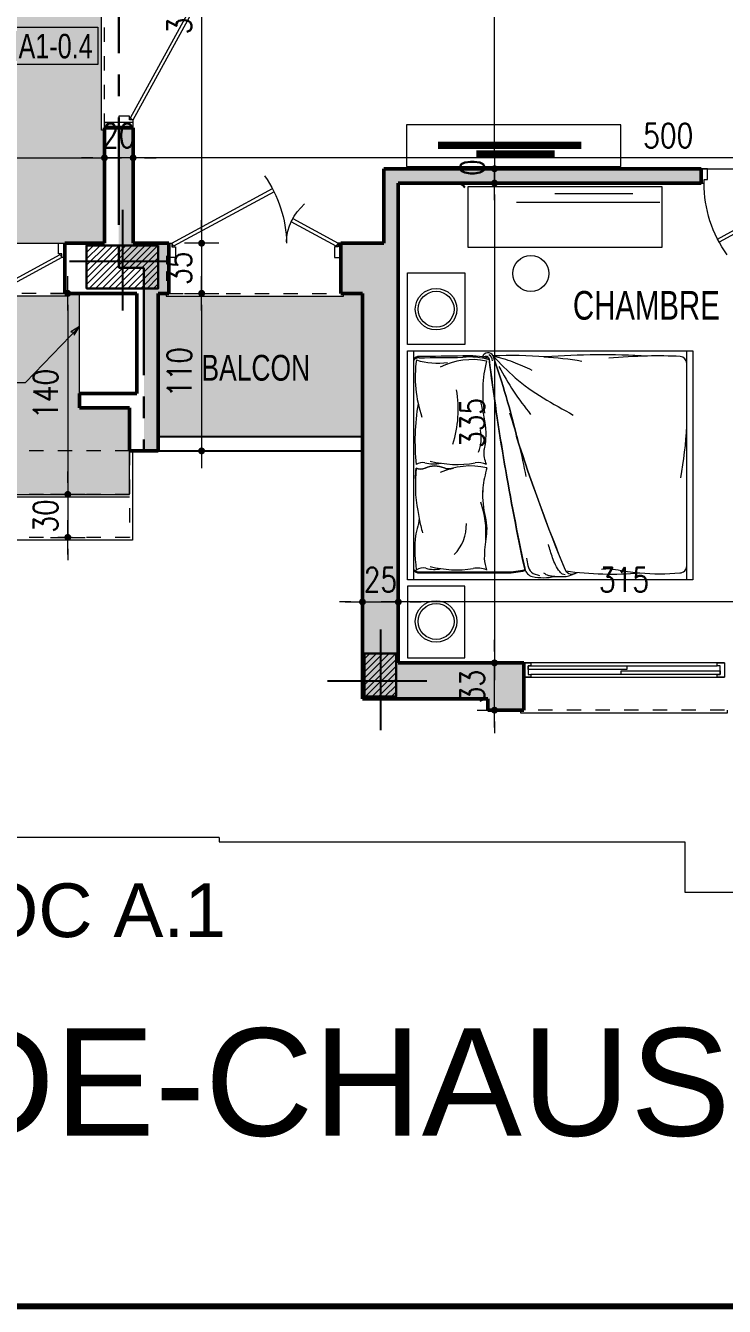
# Model space of a CAD drawing. Header units: millimetres. Extents: x 906 to 2589, y -1235 to -637.
# Drawn here: x 2463.8 to 2468.68, y -1234.31 to -1225.36 of the extents above; entities that cross this region are included whole.
import ezdxf
from ezdxf.enums import TextEntityAlignment as Align

# ---------------------------------------------------------------- set-up
doc = ezdxf.new("R2010")
doc.units = ezdxf.units.MM
for name, pattern in [('AXES', [2, 1.25, -0.25, 0.25, -0.25]), ('CONTINOUS', [0]), ('HIDDEN', [0.375, 0.25, -0.125])]:
    doc.linetypes.add(name, pattern=pattern)
doc.layers.get('DEFPOINTS').update_dxf_attribs({"color": 255, "lineweight": 13})
for name, color, linetype, lineweight in [('A-signe', 7, 'Continuous', 9), ('APPUITS', 7, 'Continuous', 18), ('AXE LIMITE', 1, 'AXES', 30), ('DIM.', 4, 'Continuous', 25), ('ESCALIER', 7, 'Continuous', 20), ('GARD- CORP', 7, 'Continuous', 25), ('HALL + COULOIR -HATCH', 71, 'Continuous', 15), ('interrompu', 7, 'HIDDEN', 15), ('MENUISERIE', 7, 'Continuous', 13), ('MEUBLE', 35, 'Continuous', 15), ('MUR 0.5', 7, 'Continuous', 50), ('mur 0.8', 7, 'Continuous', 80), ('POTEAUX ARCH', 7, 'Continuous', 30), ('POTEAUX HACHURE', 7, 'Continuous', 15), ('REVERS D EAU', 7, 'Continuous', 13), ('TEXTE', 7, 'Continuous', 20)]:
    doc.layers.add(name, color=color, linetype=linetype, lineweight=lineweight)
for name, color, linetype in [('AXE', 7, 'AXES'), ('TEINTE 1', 30, 'Continuous'), ('TEINTE SC', 254, 'Continuous')]:
    doc.layers.add(name, color=color, linetype=linetype)
doc.styles.add('ARIAL', font='arial.ttf')
doc.styles.add('atef', font='romans.shx', dxfattribs={"width": 0.8})
doc.styles.add('STYLE4', font='swisscl.ttf')
doc.dimstyles.new('COTEXT', dxfattribs={"dimscale": 0, "dimtxt": 0.17, "dimasz": 0.08, "dimexe": 0.015, "dimexo": 0.015, "dimgap": 0.07, "dimtad": 1, "dimdec": 0, "dimlfac": 100, "dimzin": 0, "dimdsep": 46, "dimtxsty": 'atef', "dimblk": 'SIG2', "dimcen": 0.15, "dimse1": 1, "dimse2": 1, "dimclrd": 256, "dimclre": 6, "dimclrt": 2, "dimadec": 0, "dimazin": 0, "dimtfac": 0.5, "dimtdec": 0, "dimtix": 1, "dimtmove": 2, "dimatfit": 1, "dimldrblk": 'SIG2', "dimfxl": 0.18, "dimtolj": 1, "dimtzin": 0, "dimlwd": 18, "dimarcsym": 0})

# ---------------------------------------------------------------- blocks, each defined once
blk = doc.blocks.new('PORTE 0.90')
at = {"layer": 'MENUISERIE'}
for points in [[(-0.7859, 0.3911), (-0.0325, -0.0217), (-0.02, 0), (-0.7742, 0.4132)], [(-0.9, 0), (-0.88, 0), (-0.88, -0.025), (-0.855, -0.025), (-0.855, -0.1), (-0.9, -0.1)], [(0, 0), (-0.02, 0), (-0.02, -0.025), (-0.045, -0.025), (-0.045, -0.1), (0, -0.1)]]:
    blk.add_lwpolyline(points, dxfattribs=at)
blk.add_arc((-0.02, 0), 0.86, 144.36454, 180, dxfattribs=at)
blk = doc.blocks.new('SIG2')
at = {"layer": 'A-signe'}
for p, q in [((0, 1.5), (0, 0.5)), ((-1.5, 0), (-0.5, 0)), ((-0.5, 0), (0.5, 0)), ((0, 0.5), (0, -0.5)), ((0.5, 0), (1.5, 0)), ((0, -0.5), (0, -1.5))]:
    blk.add_line(p, q, dxfattribs=at)
at = {"layer": 'A-signe', "const_width": 0.3}
blk.add_lwpolyline([(-0.15, 0, 1), (0.15, 0, 1)], format="xyb", close=True, dxfattribs=at)
blk = doc.blocks.new('*D110')
at = {"layer": 'DEFPOINTS', "color": 0, "transparency": 16777216}
for p in [(2467.0717, -1222.864), (2467.1054, -1222.864), (2467.0717, -1226.364)]:
    blk.add_point(p, dxfattribs=at)
at = {"layer": 'DIM.', "lineweight": 18, "transparency": 16777216}
blk.add_line((2467.0717, -1226.284), (2467.0717, -1222.944), dxfattribs=at)
at = {"layer": 'DIM.', "lineweight": 18, "transparency": 16777216, "xscale": 0.08, "yscale": 0.08, "zscale": 0.08}
for p, rotation in [((2467.0717, -1222.864), 90), ((2467.0717, -1226.364), 270)]:
    blk.add_blockref('SIG2', p, dxfattribs=dict(at, rotation=rotation))
at = {"layer": 'DIM.', "color": 2, "transparency": 16777216, "insert": (2466.9167, -1224.614), "char_height": 0.17, "attachment_point": 5, "rotation": 90, "style": 'atef'}
blk.add_mtext('\\A1;350', dxfattribs=at)
blk = doc.blocks.new('*D111')
at = {"layer": 'DEFPOINTS', "color": 0, "transparency": 16777216}
for p in [(2466.2178, -1226.464), (2466.6522, -1229.814), (2467.0717, -1229.814)]:
    blk.add_point(p, dxfattribs=at)
at = {"layer": 'DIM.', "lineweight": 18, "transparency": 16777216}
blk.add_line((2467.0717, -1226.544), (2467.0717, -1229.734), dxfattribs=at)
at = {"layer": 'DIM.', "lineweight": 18, "transparency": 16777216, "xscale": 0.08, "yscale": 0.08, "zscale": 0.08}
for p, rotation in [((2467.0717, -1226.464), 90), ((2467.0717, -1229.814), 270)]:
    blk.add_blockref('SIG2', p, dxfattribs=dict(at, rotation=rotation))
at = {"layer": 'DIM.', "color": 2, "transparency": 16777216, "insert": (2466.9167, -1228.139), "char_height": 0.17, "attachment_point": 5, "rotation": 90, "style": 'atef'}
blk.add_mtext('\\A1;335', dxfattribs=at)
blk = doc.blocks.new('*D112')
at = {"layer": 'DEFPOINTS', "color": 0, "transparency": 16777216}
for p in [(2466.2926, -1226.364), (2466.2926, -1226.464), (2467.0717, -1226.464)]:
    blk.add_point(p, dxfattribs=at)
at = {"layer": 'DIM.', "lineweight": 18, "transparency": 16777216}
for p, q in [((2467.0717, -1226.284), (2467.0717, -1226.204)), ((2467.0717, -1226.364), (2467.0717, -1226.464)), ((2467.0717, -1226.544), (2467.0717, -1226.624))]:
    blk.add_line(p, q, dxfattribs=at)
at = {"layer": 'DIM.', "lineweight": 18, "transparency": 16777216, "xscale": 0.08, "yscale": 0.08, "zscale": 0.08}
for p, rotation in [((2467.0717, -1226.364), 270), ((2467.0717, -1226.464), 90)]:
    blk.add_blockref('SIG2', p, dxfattribs=dict(at, rotation=rotation))
at = {"layer": 'DIM.', "color": 2, "transparency": 16777216, "insert": (2466.9167, -1226.414), "char_height": 0.17, "attachment_point": 5, "rotation": 90, "style": 'atef'}
blk.add_mtext('\\A1;10', dxfattribs=at)
blk = doc.blocks.new('*D113')
at = {"layer": 'DEFPOINTS', "color": 0, "transparency": 16777216}
for p in [(2466.1504, -1229.1558), (2466.4004, -1229.1558), (2466.4004, -1229.3885)]:
    blk.add_point(p, dxfattribs=at)
at = {"layer": 'DIM.', "lineweight": 18, "transparency": 16777216}
for p, q in [((2466.0704, -1229.3885), (2465.9904, -1229.3885)), ((2466.1504, -1229.3885), (2466.4004, -1229.3885)), ((2466.4804, -1229.3885), (2466.5604, -1229.3885))]:
    blk.add_line(p, q, dxfattribs=at)
at = {"layer": 'DIM.', "lineweight": 18, "transparency": 16777216, "xscale": 0.08, "yscale": 0.08, "zscale": 0.08}
blk.add_blockref('SIG2', (2466.1504, -1229.3885), dxfattribs=at)
at = {"layer": 'DIM.', "lineweight": 18, "transparency": 16777216, "xscale": 0.08, "yscale": 0.08, "zscale": 0.08, "rotation": 180}
blk.add_blockref('SIG2', (2466.4004, -1229.3885), dxfattribs=at)
at = {"layer": 'DIM.', "color": 2, "transparency": 16777216, "insert": (2466.2754, -1229.2335), "char_height": 0.17, "attachment_point": 5, "style": 'atef'}
blk.add_mtext('\\A1;25', dxfattribs=at)
blk = doc.blocks.new('PORTE')
at = {"layer": 'MENUISERIE'}
for p, q in [((0.02, 0), (0.8619, 0.4613)), ((0.8736, 0.4392), (0.0325, -0.0217)), ((0.0325, -0.0217), (0.02, 0))]:
    blk.add_line(p, q, dxfattribs=at)
for points in [[(0, 0), (0.02, 0), (0.02, -0.025), (0.045, -0.025), (0.045, -0.1), (0, -0.1)], [(1, 0), (0.98, 0), (0.98, -0.025), (0.955, -0.025), (0.955, -0.1), (1, -0.1)]]:
    blk.add_lwpolyline(points, dxfattribs=at)
blk.add_arc((0.02, 0), 0.96, 360, 32.95665, dxfattribs=at)
blk = doc.blocks.new('PORTE 1.00')
at = {"layer": 'MENUISERIE'}
blk.add_blockref('PORTE', (0, 0), dxfattribs=at)
blk = doc.blocks.new('*D123')
at = {"layer": 'DEFPOINTS', "color": 0, "transparency": 16777216}
for p in [(2464.3504, -1226.2879), (2464.3504, -1226.8352), (2464.5504, -1226.8352)]:
    blk.add_point(p, dxfattribs=at)
at = {"layer": 'DIM.', "lineweight": 18, "transparency": 16777216}
for p, q in [((2464.2704, -1226.2879), (2464.1904, -1226.2879)), ((2464.5504, -1226.2879), (2464.3504, -1226.2879)), ((2464.6304, -1226.2879), (2464.7104, -1226.2879))]:
    blk.add_line(p, q, dxfattribs=at)
at = {"layer": 'DIM.', "lineweight": 18, "transparency": 16777216, "xscale": 0.08, "yscale": 0.08, "zscale": 0.08}
blk.add_blockref('SIG2', (2464.3504, -1226.2879), dxfattribs=at)
at = {"layer": 'DIM.', "lineweight": 18, "transparency": 16777216, "xscale": 0.08, "yscale": 0.08, "zscale": 0.08, "rotation": 180}
blk.add_blockref('SIG2', (2464.5504, -1226.2879), dxfattribs=at)
at = {"layer": 'DIM.', "color": 2, "transparency": 16777216, "insert": (2464.4504, -1226.1329), "char_height": 0.17, "attachment_point": 5, "style": 'atef'}
blk.add_mtext('\\A1;20', dxfattribs=at)
blk = doc.blocks.new('*D124')
at = {"layer": 'DEFPOINTS', "color": 0, "transparency": 16777216}
for p in [(2466.4004, -1228.6816), (2469.5504, -1228.6816), (2466.4004, -1229.3885)]:
    blk.add_point(p, dxfattribs=at)
at = {"layer": 'DIM.', "lineweight": 18, "transparency": 16777216}
blk.add_line((2469.4704, -1229.3885), (2466.4804, -1229.3885), dxfattribs=at)
at = {"layer": 'DIM.', "lineweight": 18, "transparency": 16777216, "xscale": 0.08, "yscale": 0.08, "zscale": 0.08, "rotation": 180}
blk.add_blockref('SIG2', (2466.4004, -1229.3885), dxfattribs=at)
at = {"layer": 'DIM.', "lineweight": 18, "transparency": 16777216, "xscale": 0.08, "yscale": 0.08, "zscale": 0.08}
blk.add_blockref('SIG2', (2469.5504, -1229.3885), dxfattribs=at)
at = {"layer": 'DIM.', "color": 2, "transparency": 16777216, "insert": (2467.9754, -1229.2335), "char_height": 0.17, "attachment_point": 5, "style": 'atef'}
blk.add_mtext('\\A1;315', dxfattribs=at)
blk = doc.blocks.new('PORTE - 1.20')
at = {"layer": 'MENUISERIE'}
for points in [[(0, 0), (0.02, 0), (0.02, 0.025), (0.045, 0.025), (0.045, 0.1), (0, 0.1)], [(1.2, 0), (1.18, 0), (1.18, 0.025), (1.155, 0.025), (1.155, 0.1), (1.2, 0.1)], [(0.7329, -0.3596), (0.0325, 0.0217), (0.02, 0), (0.7215, -0.3818)]]:
    blk.add_lwpolyline(points, dxfattribs=at)
blk.add_lwpolyline([(1.1675, 0.0217), (0.8526, -0.1497, 0.017374), (0.8638, -0.1721), (1.18, 0)], format="xyb", close=True, dxfattribs=at)
for centre, radius, start, end in [((-0.0213, 0.0134), 0.8414, 324.93084, 359.08816), ((1.18, 0), 0.36, 181.4627, 229.57879)]:
    blk.add_arc(centre, radius, start, end, dxfattribs=at)
blk = doc.blocks.new('*D154')
at = {"layer": 'DEFPOINTS', "color": 0, "transparency": 16777216}
for p in [(2469.5504, -1224.571), (2464.5504, -1226.1422), (2464.5504, -1226.2879)]:
    blk.add_point(p, dxfattribs=at)
at = {"layer": 'DIM.', "lineweight": 18, "transparency": 16777216}
blk.add_line((2469.4704, -1226.2879), (2464.6304, -1226.2879), dxfattribs=at)
at = {"layer": 'DIM.', "lineweight": 18, "transparency": 16777216, "xscale": 0.08, "yscale": 0.08, "zscale": 0.08, "rotation": 180}
blk.add_blockref('SIG2', (2464.5504, -1226.2879), dxfattribs=at)
at = {"layer": 'DIM.', "lineweight": 18, "transparency": 16777216, "xscale": 0.08, "yscale": 0.08, "zscale": 0.08}
blk.add_blockref('SIG2', (2469.5504, -1226.2879), dxfattribs=at)
at = {"layer": 'DIM.', "color": 2, "transparency": 16777216, "insert": (2468.2836, -1226.1329), "char_height": 0.17, "attachment_point": 5, "style": 'atef'}
blk.add_mtext('\\A1;500', dxfattribs=at)
blk = doc.blocks.new('PORTE 1.40')
at = {"layer": 'MENUISERIE'}
for p, q in [((-1.4, 0), (-1.38, 0)), ((-1.38, 0), (-1.38, -0.025)), ((-1.38, -0.025), (-1.355, -0.025)), ((-1.355, -0.025), (-1.355, -0.1)), ((-1.355, -0.1), (-1.4, -0.1))]:
    blk.add_line(p, q, dxfattribs=at)
blk.add_lwpolyline([(-0.02, 0), (-0.7182, 0.38), (-0.7304, 0.3582), (-0.0325, -0.0217)], close=True, dxfattribs=at)
for points in [[(-0.8769, 0.2454), (-1.3675, -0.0217), (-1.38, 0), (-0.8883, 0.2676)], [(0, 0), (-0.02, 0), (-0.02, -0.025), (-0.045, -0.025), (-0.045, -0.1), (0, -0.1)]]:
    blk.add_lwpolyline(points, dxfattribs=at)
for centre, radius, start, end in [((-0.06, 0), 0.76, 142.54543, 180), ((-1.4024, -0.011), 0.5847, 4.24701, 34.05947)]:
    blk.add_arc(centre, radius, start, end, dxfattribs=at)
blk = doc.blocks.new('*D163')
at = {"layer": 'DEFPOINTS', "color": 0, "linetype": 'Continuous', "transparency": 16777216}
for p in [(2464.3504, -1226.2879), (2464.3504, -1226.3823), (2462.3504, -1226.6288)]:
    blk.add_point(p, dxfattribs=at)
at = {"layer": 'DIM.', "linetype": 'Continuous', "lineweight": 18, "transparency": 16777216}
blk.add_line((2462.4304, -1226.2879), (2464.2704, -1226.2879), dxfattribs=at)
at = {"layer": 'DIM.', "linetype": 'Continuous', "lineweight": 18, "transparency": 16777216, "xscale": 0.08, "yscale": 0.08, "zscale": 0.08, "rotation": 180}
blk.add_blockref('SIG2', (2462.3504, -1226.2879), dxfattribs=at)
at = {"layer": 'DIM.', "linetype": 'Continuous', "lineweight": 18, "transparency": 16777216, "xscale": 0.08, "yscale": 0.08, "zscale": 0.08}
blk.add_blockref('SIG2', (2464.3504, -1226.2879), dxfattribs=at)
at = {"layer": 'DIM.', "color": 2, "linetype": 'Continuous', "transparency": 16777216, "insert": (2463.3504, -1226.1329), "char_height": 0.17, "attachment_point": 5, "style": 'atef'}
blk.add_mtext('\\A1;200', dxfattribs=at)
blk = doc.blocks.new('*D357')
at = {"layer": 'DEFPOINTS', "color": 0, "transparency": 16777216}
for p in [(2464.6004, -1223.6169), (2464.5504, -1226.884), (2465.0282, -1226.884)]:
    blk.add_point(p, dxfattribs=at)
at = {"layer": 'DIM.', "lineweight": 18, "transparency": 16777216}
blk.add_line((2465.0282, -1223.6969), (2465.0282, -1226.804), dxfattribs=at)
at = {"layer": 'DIM.', "lineweight": 18, "transparency": 16777216, "xscale": 0.08, "yscale": 0.08, "zscale": 0.08}
for p, rotation in [((2465.0282, -1223.6169), 90), ((2465.0282, -1226.884), 270)]:
    blk.add_blockref('SIG2', p, dxfattribs=dict(at, rotation=rotation))
at = {"layer": 'DIM.', "color": 2, "transparency": 16777216, "insert": (2464.8732, -1225.2504), "char_height": 0.17, "attachment_point": 5, "rotation": 90, "style": 'atef'}
blk.add_mtext('\\A1;327', dxfattribs=at)
blk = doc.blocks.new('*D358')
at = {"layer": 'DEFPOINTS', "color": 0, "transparency": 16777216}
for p in [(2464.5504, -1226.884), (2464.8004, -1227.234), (2465.0282, -1227.234)]:
    blk.add_point(p, dxfattribs=at)
at = {"layer": 'DIM.', "lineweight": 18, "transparency": 16777216}
for p, q in [((2465.0282, -1226.804), (2465.0282, -1226.724)), ((2465.0282, -1226.884), (2465.0282, -1227.234)), ((2465.0282, -1227.314), (2465.0282, -1227.394))]:
    blk.add_line(p, q, dxfattribs=at)
at = {"layer": 'DIM.', "lineweight": 18, "transparency": 16777216, "xscale": 0.08, "yscale": 0.08, "zscale": 0.08}
for p, rotation in [((2465.0282, -1226.884), 270), ((2465.0282, -1227.234), 90)]:
    blk.add_blockref('SIG2', p, dxfattribs=dict(at, rotation=rotation))
at = {"layer": 'DIM.', "color": 2, "transparency": 16777216, "insert": (2464.8732, -1227.059), "char_height": 0.17, "attachment_point": 5, "rotation": 90, "style": 'atef'}
blk.add_mtext('\\A1;35', dxfattribs=at)
blk = doc.blocks.new('*D359')
at = {"layer": 'DEFPOINTS', "color": 0, "transparency": 16777216}
for p in [(2464.8004, -1227.234), (2464.7254, -1228.334), (2465.0282, -1228.334)]:
    blk.add_point(p, dxfattribs=at)
at = {"layer": 'DIM.', "lineweight": 18, "transparency": 16777216}
blk.add_line((2465.0282, -1227.314), (2465.0282, -1228.254), dxfattribs=at)
at = {"layer": 'DIM.', "lineweight": 18, "transparency": 16777216, "xscale": 0.08, "yscale": 0.08, "zscale": 0.08}
for p, rotation in [((2465.0282, -1227.234), 90), ((2465.0282, -1228.334), 270)]:
    blk.add_blockref('SIG2', p, dxfattribs=dict(at, rotation=rotation))
at = {"layer": 'DIM.', "color": 2, "transparency": 16777216, "insert": (2464.8732, -1227.784), "char_height": 0.17, "attachment_point": 5, "rotation": 90, "style": 'atef'}
blk.add_mtext('\\A1;110', dxfattribs=at)
blk = doc.blocks.new('*D387')
at = {"layer": 'DEFPOINTS', "color": 0, "transparency": 16777216}
for p in [(2467.0717, -1229.814), (2467.5893, -1229.814), (2467.5893, -1230.144)]:
    blk.add_point(p, dxfattribs=at)
at = {"layer": 'DIM.', "lineweight": 18, "transparency": 16777216}
for p, q in [((2467.0717, -1229.734), (2467.0717, -1229.654)), ((2467.0717, -1230.144), (2467.0717, -1229.814)), ((2467.0717, -1230.224), (2467.0717, -1230.304))]:
    blk.add_line(p, q, dxfattribs=at)
at = {"layer": 'DIM.', "lineweight": 18, "transparency": 16777216, "xscale": 0.08, "yscale": 0.08, "zscale": 0.08}
for p, rotation in [((2467.0717, -1229.814), 270), ((2467.0717, -1230.144), 90)]:
    blk.add_blockref('SIG2', p, dxfattribs=dict(at, rotation=rotation))
at = {"layer": 'DIM.', "color": 2, "transparency": 16777216, "insert": (2466.9167, -1229.979), "char_height": 0.17, "attachment_point": 5, "rotation": 90, "style": 'atef'}
blk.add_mtext('\\A1;33', dxfattribs=at)
blk = doc.blocks.new('*D171')
at = {"layer": 'DEFPOINTS', "color": 0, "transparency": 16777216}
for p in [(2464.1444, -1227.234), (2464.0947, -1228.6376), (2464.1444, -1228.6376)]:
    blk.add_point(p, dxfattribs=at)
at = {"layer": 'DIM.', "lineweight": 18, "transparency": 16777216}
blk.add_line((2464.0947, -1227.314), (2464.0947, -1228.5576), dxfattribs=at)
at = {"layer": 'DIM.', "lineweight": 18, "transparency": 16777216, "xscale": 0.08, "yscale": 0.08, "zscale": 0.08}
for p, rotation in [((2464.0947, -1227.234), 90), ((2464.0947, -1228.6376), 270)]:
    blk.add_blockref('SIG2', p, dxfattribs=dict(at, rotation=rotation))
at = {"layer": 'DIM.', "color": 2, "transparency": 16777216, "insert": (2463.9397, -1227.9358), "char_height": 0.17, "attachment_point": 5, "rotation": 90, "style": 'atef'}
blk.add_mtext('\\A1;140', dxfattribs=at)
blk = doc.blocks.new('*D172')
at = {"layer": 'DEFPOINTS', "color": 0, "transparency": 16777216}
for p in [(2464.1444, -1228.6376), (2464.0947, -1228.9376), (2464.3578, -1228.9376)]:
    blk.add_point(p, dxfattribs=at)
at = {"layer": 'DIM.', "lineweight": 18, "transparency": 16777216}
for p, q in [((2464.0947, -1228.5576), (2464.0947, -1228.4776)), ((2464.0947, -1228.6376), (2464.0947, -1228.9376)), ((2464.0947, -1229.0176), (2464.0947, -1229.0976))]:
    blk.add_line(p, q, dxfattribs=at)
at = {"layer": 'DIM.', "lineweight": 18, "transparency": 16777216, "xscale": 0.08, "yscale": 0.08, "zscale": 0.08}
for p, rotation in [((2464.0947, -1228.6376), 270), ((2464.0947, -1228.9376), 90)]:
    blk.add_blockref('SIG2', p, dxfattribs=dict(at, rotation=rotation))
at = {"layer": 'DIM.', "color": 2, "transparency": 16777216, "insert": (2463.9397, -1228.7876), "char_height": 0.17, "attachment_point": 5, "rotation": 90, "style": 'atef'}
blk.add_mtext('\\A1;30', dxfattribs=at)

msp = doc.modelspace()

# ---------------------------------------------------------------- hatches: boundary and pattern name
at = {"layer": 'POTEAUX HACHURE'}
h = msp.add_hatch(dxfattribs=at)
h.set_pattern_fill('ANSI31', color=256, scale=0.01)
h.set_pattern_definition([(45, (1338.59259, -289.23229), (-0.0224506403, 0.0224506403), [])])
h.paths.add_polyline_path([(2464.7254, -1226.899), (2464.2254, -1226.899), (2464.2254, -1227.199), (2464.7254, -1227.199)])
h = msp.add_hatch(dxfattribs=at)
h.set_pattern_fill('ANSI31', color=256, scale=0.01)
h.set_pattern_definition([(45, (1349.94259, -324.59866), (-0.0224506403, 0.0224506403), [])])
h.paths.add_polyline_path([(2466.3854, -1229.749), (2466.1654, -1229.749), (2466.1654, -1230.049), (2466.3854, -1230.049)])
at = {"layer": 'TEINTE 1', "linetype": 'CONTINOUS'}
h = msp.add_hatch(color=256, dxfattribs=at)
h.dxf.hatch_style = 1
h.paths.add_polyline_path([(2464.8004, -1226.884), (2464.5504, -1226.884), (2464.5504, -1226.0773), (2464.4504, -1226.0773), (2464.4504, -1227.0547), (2464.6254, -1227.0547), (2464.6254, -1228.334), (2464.7254, -1228.334), (2464.7254, -1227.234), (2464.8004, -1227.234)])
h = msp.add_hatch(color=256, dxfattribs=at)
h.dxf.hatch_style = 1
h.paths.add_polyline_path([(2466.4004, -1226.464), (2468.5138, -1226.464), (2468.5138, -1226.364), (2466.3004, -1226.364), (2466.3004, -1226.884), (2465.999, -1226.884), (2465.999, -1227.234), (2466.1504, -1227.234), (2466.1504, -1230.064), (2467.0254, -1230.064), (2467.0254, -1230.144), (2467.2754, -1230.144), (2467.2754, -1229.814), (2466.4004, -1229.814)])
at = {"layer": 'TEINTE SC'}
h = msp.add_hatch(color=256, dxfattribs=at)
h.dxf.hatch_style = 1
h.paths.add_polyline_path([(2462.3504, -1226.684), (2462.5304, -1226.684), (2462.5304, -1226.884), (2464.3504, -1226.884), (2464.3504, -1226.0936), (2464.3304, -1226.0936), (2464.3304, -1224.986), (2464.3504, -1224.986), (2464.3504, -1223.384), (2464.5743, -1223.384), (2465.5374, -1222.6379), (2464.9127, -1221.8316), (2464.9285, -1221.8193), (2464.7004, -1221.5249), (2464.7004, -1218.514), (2464.7004, -1218.4472), (2464.6636, -1218.4104), (2464.6494, -1218.4246), (2463.8662, -1217.6414), (2463.8804, -1217.6272), (2463.8005, -1217.5474), (2463.7206, -1217.6272), (2463.7348, -1217.6414), (2462.9516, -1218.4246), (2462.9374, -1218.4104), (2462.8838, -1218.4641), (2462.8838, -1218.4927), (2462.9038, -1218.4927), (2462.9038, -1219.3303), (2462.8838, -1219.3303), (2462.8838, -1219.414), (2463.071, -1219.414), (2463.2504, -1219.414), (2463.2504, -1219.664), (2463.2004, -1219.664), (2463.2004, -1221.4641), (2463.2504, -1221.464), (2463.2504, -1221.714), (2462.9202, -1221.7141), (2462.9202, -1221.6641), (2462.3504, -1221.6641), (2462.3504, -1221.747), (2462.3704, -1221.747), (2462.3704, -1222.8546), (2462.3504, -1222.8546), (2462.3504, -1224.1678), (2462.3704, -1224.1678), (2462.3704, -1225.1054), (2462.3504, -1225.1054), (2462.3504, -1225.4119), (2462.3704, -1225.4119), (2462.3704, -1226.4473), (2462.3504, -1226.4473)])
h = msp.add_hatch(color=256, dxfattribs=at)
h.dxf.hatch_style = 1
h.paths.add_polyline_path([(2464.1754, -1227.234), (2464.0937, -1227.234), (2464.0937, -1227.254), (2462.6537, -1227.254), (2462.6537, -1227.234), (2462.4004, -1227.234), (2462.4004, -1228.6376), (2464.5254, -1228.6376), (2464.5254, -1228.034), (2464.1754, -1228.034)])
h = msp.add_hatch(color=256, dxfattribs=at)
h.dxf.hatch_style = 1
h.paths.add_polyline_path([(2466.1504, -1227.234), (2466.019, -1227.234), (2466.019, -1227.254), (2464.7804, -1227.254), (2464.7804, -1227.234), (2464.7254, -1227.234), (2464.7254, -1228.234), (2466.1504, -1228.234)])

# ---------------------------------------------------------------- linework, layer by layer
at = {"layer": 'APPUITS'}
for points in [[(2464.3504, -1226.0936), (2464.3304, -1226.0936), (2464.3304, -1224.986), (2464.3504, -1224.986)], [(2464.7804, -1227.234), (2464.7804, -1227.254), (2466.019, -1227.254), (2466.019, -1227.234)], [(2468.6954, -1230.144), (2468.6954, -1230.164), (2467.2554, -1230.164), (2467.2554, -1230.144)]]:
    msp.add_lwpolyline(points, dxfattribs=at)
at = {"layer": 'APPUITS', "elevation": 0.26}
msp.add_lwpolyline([(2464.0937, -1227.234), (2464.0937, -1227.254), (2462.6537, -1227.254), (2462.6537, -1227.234)], dxfattribs=at)
at = {"layer": 'AXE'}
for p, q in [((2464.4754, -1226.6509), (2464.4754, -1227.3539)), ((2464.107, -1227.009), (2464.8002, -1227.009)), ((2466.2754, -1229.5809), (2466.2754, -1230.2839)), ((2465.907, -1229.939), (2466.6002, -1229.939))]:
    msp.add_line(p, q, dxfattribs=at)
at = {"layer": 'AXE LIMITE', "ltscale": 0.6}
msp.add_lwpolyline([(2471.8504, -1220.614), (2469.0004, -1220.614), (2469.0004, -1222.764), (2465.5378, -1222.764), (2464.4504, -1223.6066), (2464.4504, -1227.0547), (2464.6254, -1227.0547), (2464.6254, -1228.334)], dxfattribs=at)
at = {"layer": 'ESCALIER'}
msp.add_line((2464.5254, -1228.6576), (2463.3004, -1228.6576), dxfattribs=at)
msp.add_lwpolyline([(2464.5454, -1228.334), (2464.5454, -1228.9576), (2463.3004, -1228.9576)], dxfattribs=at)
at = {"layer": 'GARD- CORP'}
for p, q in [((2464.7254, -1228.234), (2466.1505, -1228.234)), ((2464.7254, -1228.334), (2466.1505, -1228.334))]:
    msp.add_line(p, q, dxfattribs=at)
at = {"layer": 'HALL + COULOIR -HATCH', "linetype": 'Continuous'}
msp.add_lwpolyline([(2462.5304, -1226.884), (2464.3504, -1226.884), (2464.3504, -1226.0936), (2464.3304, -1226.0936), (2464.3304, -1224.986), (2464.3504, -1224.986), (2464.3504, -1223.384), (2464.5743, -1223.384), (2465.5374, -1222.6379), (2464.9127, -1221.8316), (2464.9285, -1221.8193), (2464.7004, -1221.5249), (2464.7004, -1218.514), (2464.7004, -1218.4472), (2464.6636, -1218.4104), (2464.6494, -1218.4246), (2463.8662, -1217.6414), (2463.8804, -1217.6272), (2463.8005, -1217.5474), (2463.7206, -1217.6272)], dxfattribs=at)
at = {"layer": 'HALL + COULOIR -HATCH'}
msp.add_lwpolyline([(2464.1754, -1227.234), (2464.0937, -1227.234), (2464.0937, -1227.254), (2462.6537, -1227.254), (2462.6537, -1227.234), (2462.4004, -1227.234), (2462.4004, -1228.6376), (2464.5254, -1228.6376), (2464.5254, -1228.034), (2464.1754, -1228.034)], close=True, dxfattribs=at)
at = {"layer": 'interrompu', "ltscale": 0.2}
for p, q in [((2464.3504, -1226.0773), (2464.3504, -1225.0073)), ((2464.0737, -1227.234, 0.26), (2462.6737, -1227.234, 0.26)), ((2464.8004, -1227.234), (2465.999, -1227.234)), ((2464.5254, -1228.6376), (2463.3004, -1228.6376)), ((2468.6754, -1230.144), (2467.2754, -1230.144))]:
    msp.add_line(p, q, dxfattribs=at)
for points in [[(2464.5254, -1228.334), (2463.1004, -1228.334), (2463.1004, -1230.834), (2462.3004, -1230.8335), (2462.3004, -1230.934), (2460.4004, -1230.934), (2460.4004, -1230.834), (2460.0004, -1230.834), (2460.0004, -1231.334), (2459.2004, -1231.334), (2459.2004, -1231.434), (2457.3004, -1231.434), (2457.3004, -1231.334), (2456.5004, -1231.334), (2456.5006, -1231.234), (2455.8502, -1231.234), (2452.9561, -1228.3399), (2453.8124, -1227.4836), (2452.6103, -1226.2815), (2453.4078, -1225.484), (2453.6002, -1225.484)], [(2464.5254, -1228.334), (2464.5254, -1228.9376), (2463.3004, -1228.9376)]]:
    msp.add_lwpolyline(points, dxfattribs=at)
at = {"layer": 'MENUISERIE'}
for p, q in [((2468.5138, -1226.364), (2469.4138, -1226.364)), ((2464.1754, -1227.934), (2464.1754, -1227.234))]:
    msp.add_line(p, q, dxfattribs=at)
at = {"layer": 'MENUISERIE', "color": 2, "linetype": 'Continuous'}
for p, q in [((2468.6754, -1229.814), (2467.2754, -1229.814)), ((2467.3254, -1229.834), (2468.6254, -1229.834)), ((2467.2754, -1229.914), (2468.6754, -1229.914)), ((2468.6254, -1229.894), (2467.3254, -1229.894))]:
    msp.add_line(p, q, dxfattribs=at)
at = {"layer": 'MENUISERIE'}
msp.add_lwpolyline([(2464.5504, -1226.0773), (2464.5504, -1226.0423), (2464.3504, -1226.0423), (2464.3504, -1226.0773), (2464.3654, -1226.0773), (2464.3654, -1226.0673), (2464.5354, -1226.0673), (2464.5354, -1226.0773)], close=True, dxfattribs=at)
at = {"layer": 'MENUISERIE', "color": 2, "linetype": 'Continuous', "extrusion": (0, 0, -1)}
for points in [[(-2467.2754, -1229.914), (-2467.2754, -1229.814), (-2467.3254, -1229.814), (-2467.3254, -1229.834), (-2467.3054, -1229.834), (-2467.3054, -1229.894), (-2467.3254, -1229.894), (-2467.3254, -1229.914), (-2467.3254, -1229.914)], [(-2467.3054, -1229.859), (-2467.3054, -1229.834), (-2467.9954, -1229.834), (-2467.9954, -1229.859), (-2467.9954, -1229.859)], [(-2467.9554, -1229.894), (-2467.9554, -1229.869), (-2468.6454, -1229.869), (-2468.6454, -1229.894), (-2468.6454, -1229.894)], [(-2468.6754, -1229.914), (-2468.6254, -1229.914), (-2468.6254, -1229.894), (-2468.6454, -1229.894), (-2468.6454, -1229.834), (-2468.6254, -1229.834), (-2468.6254, -1229.814), (-2468.6754, -1229.814), (-2468.6754, -1229.814)]]:
    msp.add_lwpolyline(points, close=True, dxfattribs=at)
at = {"layer": 'MEUBLE'}
for p, q in [((2466.5067, -1227.7028), (2466.5067, -1229.1592)), ((2466.5462, -1229.1789), (2467.1546, -1229.1789))]:
    msp.add_line(p, q, dxfattribs=at)
for points in [[(2466.4566, -1226.3478), (2467.9534, -1226.3478), (2467.9534, -1226.0575), (2466.4566, -1226.0575)], [(2466.8879, -1226.4887), (2468.24, -1226.4887), (2468.24, -1226.9145), (2466.8879, -1226.9145)], [(2466.4642, -1227.5903), (2466.4642, -1227.0903), (2466.8642, -1227.0903), (2466.8642, -1227.5903)], [(2466.4642, -1229.2349), (2466.4642, -1227.6347), (2468.4557, -1227.6347), (2468.4557, -1229.2349)], [(2466.4642, -1229.2349), (2466.4642, -1227.6347), (2466.5067, -1227.6347), (2466.5067, -1229.2349)], [(2468.4557, -1227.6347), (2468.4557, -1229.2349), (2468.4132, -1229.2349), (2468.4132, -1227.6347)], [(2466.4642, -1229.2793), (2466.4642, -1229.7793), (2466.8642, -1229.7793), (2466.8642, -1229.2793)]]:
    msp.add_lwpolyline(points, close=True, dxfattribs=at)
at = {"layer": 'MEUBLE', "const_width": 0.05}
for points in [[(2467.6775, -1226.2008), (2466.6775, -1226.2008)], [(2467.4905, -1226.2606), (2466.9445, -1226.2606)]]:
    msp.add_lwpolyline(points, dxfattribs=at)
at = {"layer": 'MEUBLE'}
for points in [[(2468.0378, -1226.5399), (2467.4918, -1226.5399)], [(2468.2249, -1226.5997), (2467.2249, -1226.5997)]]:
    msp.add_lwpolyline(points, dxfattribs=at)
for points in [[(2466.5462, -1227.6743, 0.236068), (2466.5067, -1227.694), (2466.5067, -1229.1657, 0.236068), (2466.5462, -1229.1855), (2467.1546, -1229.1855, 0.05303), (2467.2865, -1229.1697, -0.049043), (2467.2825, -1229.1567, -0.022031), (2467.0338, -1227.6888, 0.091009), (2466.8508, -1227.6713, -0.005577)], [(2467.0628, -1227.6713, 0.684956), (2466.9868, -1227.6778, -0.005428), (2466.9977, -1227.68, -0.693798), (2467.0343, -1227.6925, 0.021985), (2467.2825, -1229.157, 0.293862), (2467.3349, -1229.2105, 0.113732), (2467.4926, -1229.2102), (2467.488, -1229.2102, -0.029665), (2467.4754, -1229.2102), (2467.5724, -1229.2102, 0.08857), (2467.5895, -1229.2072), (2467.6283, -1229.1928, -0.418916), (2467.5646, -1229.1628, -0.020991), (2467.2283, -1228.2426, 0.024856)], [(2467.0628, -1227.6713, -0.024856), (2467.2283, -1228.2426, 0.021038), (2467.5655, -1229.1652, 0.035808), (2467.5686, -1229.1716, 0.054874), (2468.0863, -1229.186, 0.045967), (2468.3638, -1229.1855, 0.414214), (2468.4132, -1229.1361), (2468.4132, -1227.7237, 0.389277), (2468.3681, -1227.6744, 0.015971), (2468.1389, -1227.6718, 0.032364), (2467.4267, -1227.6778, 0.030742)], [(2466.7669, -1228.4581, -0.009104), (2466.7847, -1228.4534, -0.054264)]]:
    msp.add_lwpolyline(points, format="xyb", close=True, dxfattribs=at)
for points in [[(2466.5203, -1228.5275, -0.012603), (2466.5244, -1228.4553, 0.20311), (2466.5879, -1228.4539, -0.208424), (2466.7213, -1228.4524, 0.138052), (2466.7669, -1228.4581, -0.009104), (2466.7847, -1228.4534, -0.054264), (2466.7669, -1228.4581, -0.138052), (2466.7213, -1228.4524, 0.208424), (2466.5879, -1228.4539, -0.20311), (2466.5244, -1228.4553)], [(2466.9901, -1228.6339, -0.007035), (2466.9902, -1228.6098)]]:
    msp.add_lwpolyline(points, format="xyb", dxfattribs=at)
for centre, radius in [((2467.3251, -1227.0952), 0.1255), ((2466.6642, -1227.3447), 0.1451), ((2466.6642, -1227.3447), 0.1251), ((2466.6642, -1229.5249), 0.1451), ((2466.6642, -1229.5249), 0.1251)]:
    msp.add_circle(centre, radius, dxfattribs=at)
for centre, radius, start, end in [((2466.5462, -1227.7325), 0.0494, 90, 143.1301), ((2467.3773, -1227.8187), 0.8587, 171.98537, 198.97076), ((2466.6778, -1227.2117), 0.51, 252.80093, 277.53892), ((2466.5676, -1214.0276), 13.6555, 269.91037, 271.1885), ((2466.9174, -1228.1985), 0.5019, 78.71088, 116.66813), ((2466.8947, -1228.1875), 0.5092, 74.14429, 94.94463), ((2467.8676, -1227.9203), 0.8784, 165.89915, 189.85617), ((2467.0163, -1227.7012), 0.0409, 355.50112, 67.39481), ((2483.4648, -1225.6326), 16.5602, 187.16313, 192.26349), ((2467.2758, -1230.0631), 2.3887, 80.21427, 86.63328), ((2468.2119, -1231.2598), 3.5888, 91.16578, 95.48735), ((2466.0001, -1228.0441), 0.8186, 342.7298, 9.56797), ((2468.0451, -1228.2642), 1.5283, 170.2205, 186.22311), ((2463.9542, -1229.1377), 3.3968, 10.59723, 18.30214), ((2465.6368, -1228.0229), 2.7799, 349.66152, 357.15821), ((2466.7258, -1228.2458), 0.2537, 337.61749, 12.85197), ((2466.5718, -1228.494), 0.0789, 79.2657, 125.62124), ((2466.6493, -1228.2005), 0.225, 253.78582, 282.41793), ((2466.8101, -1227.6702), 0.7583, 255.74005, 279.6304), ((2466.9043, -1228.9433), 0.5042, 77.01381, 114.88205), ((2466.9582, -1228.543), 0.1269, 63.03506, 99.62888), ((2466.3877, -1228.9027), 0.6247, 355.07746, 19.65674), ((2467.9549, -1228.5325), 1.4353, 191.03979, 195.10752), ((2466.5845, -1228.8523), 0.291, 314.99017, 2.17052), ((2466.5718, -1229.2299), 0.0789, 74.80123, 125.62124), ((2466.6497, -1228.943), 0.2183, 254.80127, 282.68804), ((2466.8101, -1228.4061), 0.7583, 255.74005, 278.48502), ((2466.9563, -1229.2897), 0.1379, 64.55328, 104.39991), ((2467.344, -1229.0613), 0.3445, 184.12382, 197.64024), ((2467.3503, -1229.1365), 0.0692, 191.43213, 202.66302), ((2466.5462, -1229.1295), 0.0494, 216.8699, 270), ((2467.0157, -1229.1657), 0.000000529, 108.43058, 17.64024), ((2467.1462, -1228.5511), 0.6279, 270.76871, 282.91096)]:
    msp.add_arc(centre, radius, start, end, dxfattribs=at)
for points in [[(2467.0628, -1227.6713), (2467.2162, -1227.8233), (2467.6215, -1228.0835)], [(2467.335, -1227.7717), (2467.2016, -1227.7143), (2467.0628, -1227.6713)], [(2467.1026, -1227.7454), (2467.2049, -1227.9179), (2467.3234, -1228.0798)], [(2467.0157, -1228.4299), (2466.9996, -1228.3316), (2467.0041, -1228.3092), (2467.0125, -1228.2055), (2466.9761, -1227.9918)], [(2466.5244, -1228.4553), (2466.5363, -1228.7506), (2466.5457, -1228.8048), (2466.531, -1228.8765), (2466.5258, -1229.1657)], [(2467.0177, -1228.4519), (2466.9908, -1228.5909), (2467.0022, -1228.7715), (2467.0168, -1228.8573), (2467.0041, -1229.0051), (2467.0004, -1229.0861)], [(2467.565, -1229.1986), (2467.5472, -1229.1952), (2467.5265, -1229.1771), (2467.477, -1229.0797), (2467.4481, -1228.9883)], [(2467.2958, -1229.0839), (2467.3048, -1229.1351), (2467.3295, -1229.1802), (2467.3862, -1229.2038)], [(2467.8171, -1229.159), (2467.8603, -1229.1561), (2467.9343, -1229.1644), (2468.02, -1229.1785), (2468.0863, -1229.186)], [(2467.4754, -1229.2102), (2467.4503, -1229.2057), (2467.4165, -1229.1881)], [(2467.6482, -1229.1855), (2467.636, -1229.19), (2467.6283, -1229.1928)]]:
    msp.add_spline(points, degree=3, dxfattribs=at)
at = {"layer": 'MUR 0.5'}
for p, q in [((2464.3504, -1226.884), (2464.3504, -1226.0773)), ((2464.5504, -1226.0773), (2464.3504, -1226.0773)), ((2464.5504, -1226.884), (2464.5504, -1226.0773)), ((2466.3004, -1226.884), (2466.3004, -1226.364)), ((2468.5138, -1226.364), (2466.3004, -1226.364)), ((2468.5138, -1226.464), (2468.5138, -1226.364)), ((2466.4004, -1229.814), (2466.4004, -1226.464)), ((2468.5138, -1226.464), (2466.4004, -1226.464)), ((2464.0737, -1227.234), (2464.0737, -1226.884)), ((2464.0737, -1226.884), (2464.3504, -1226.884)), ((2464.8004, -1226.884), (2464.5504, -1226.884)), ((2464.8004, -1227.234), (2464.8004, -1226.884)), ((2465.999, -1227.234), (2465.999, -1226.884)), ((2466.3004, -1226.884), (2465.999, -1226.884)), ((2464.0737, -1227.234), (2464.5754, -1227.234)), ((2464.5754, -1227.934), (2464.5754, -1227.234)), ((2464.7254, -1228.334), (2464.7254, -1227.234)), ((2464.8004, -1227.234), (2464.7254, -1227.234)), ((2466.1504, -1227.234), (2465.999, -1227.234)), ((2466.1504, -1230.064), (2466.1504, -1227.234)), ((2464.1754, -1228.034), (2464.1754, -1227.934)), ((2464.1754, -1227.934), (2464.5754, -1227.934)), ((2464.1754, -1228.034), (2464.5254, -1228.034)), ((2464.5254, -1228.334), (2464.5254, -1228.034)), ((2464.5254, -1228.334), (2464.7254, -1228.334)), ((2467.2754, -1229.814), (2466.4004, -1229.814)), ((2467.2754, -1230.144), (2467.2754, -1229.814)), ((2467.0254, -1230.064), (2466.1504, -1230.064)), ((2467.0254, -1230.064), (2467.0254, -1230.144)), ((2467.0254, -1230.144), (2467.2754, -1230.144))]:
    msp.add_line(p, q, dxfattribs=at)
at = {"layer": 'mur 0.8'}
msp.add_lwpolyline([(2450.6464, -1200.9216), (2494.6464, -1200.9216), (2494.6464, -1234.3067), (2450.6464, -1234.3067)], close=True, dxfattribs=at)
at = {"layer": 'POTEAUX ARCH'}
for points in [[(2464.7254, -1226.899), (2464.2254, -1226.899), (2464.2254, -1227.199), (2464.7254, -1227.199)], [(2466.3854, -1229.749), (2466.1654, -1229.749), (2466.1654, -1230.049), (2466.3854, -1230.049)]]:
    msp.add_lwpolyline(points, close=True, dxfattribs=at)
at = {"layer": 'REVERS D EAU'}
for points in [[(2465.1503, -1231.034), (2455.5003, -1231.0341), (2455.5003, -1230.192), (2452.6004, -1227.2921), (2452.6004, -1225.414), (2451.8069, -1225.414)], [(2465.1503, -1231.034), (2465.1503, -1231.064), (2468.4002, -1231.064), (2468.4002, -1231.414), (2474.8452, -1231.414)]]:
    msp.add_lwpolyline(points, dxfattribs=at)
at = {"layer": 'TEXTE'}
msp.add_lwpolyline([(2463.7077, -1225.376), (2464.3037, -1225.376), (2464.3037, -1225.6359), (2463.7077, -1225.6359)], close=True, dxfattribs=at)
for points in [[(2462.559, -1227.8561), (2463.7991, -1227.8561), (2464.1754, -1227.4652)], [(2464.1754, -1227.4652), (2464.1165, -1227.5034), (2464.1368, -1227.5054), (2464.138, -1227.5264), (2464.1754, -1227.4652)]]:
    msp.add_lwpolyline(points, dxfattribs=at)

# ---------------------------------------------------------------- block references
at = {"layer": 'MENUISERIE', "xscale": -1}
for name, p, rotation in [('PORTE 1.00', (2464.5504, -1226.0423), 269.9999999994807), ('PORTE 0.90', (2469.4138, -1226.464), 180), ('PORTE - 1.20', (2464.8004, -1226.884), 180)]:
    msp.add_blockref(name, p, dxfattribs=dict(at, rotation=rotation))
at = {"layer": 'MENUISERIE', "linetype": 'Continuous', "xscale": -1, "rotation": 179.9847942348775}
msp.add_blockref('PORTE 1.40', (2464.0737, -1226.984, 0.26), dxfattribs=at)

# ---------------------------------------------------------------- texts
at = {"layer": 'TEXTE', "style": 'STYLE4'}
msp.add_text('A1-0.4', height=0.17125, dxfattribs=at).set_placement((2464.0095, -1225.6449), align=Align.BOTTOM_CENTER)
at = {"layer": 'TEXTE'}
for s, height, style, p in [('CHAMBRE', 0.2, 'STYLE4', (2467.6186, -1227.4176)), ('BALCON', 0.18, 'STYLE4', (2465.027, -1227.8435)), ('BLOC A.1', 0.375, 'ARIAL', (2462.8406, -1231.7286, 2.12)), ('PLAN REZ-DE-CHAUSSEE', 0.75, 'ARIAL', (2457.7748, -1233.1153, 1.06))]:
    msp.add_text(s, height=height, dxfattribs=dict(at, style=style)).set_placement(p)

# ---------------------------------------------------------------- dimensions: what is measured, and where the dimension line sits
at = {"layer": 'DIM.'}
for base, p1, p2, picture, middle in [((2467.0717, -1222.864), (2467.0717, -1226.364), (2467.1054, -1222.864), '*D110', (2466.9167, -1224.614)), ((2465.0282, -1226.884), (2464.6004, -1223.6169), (2464.5504, -1226.884), '*D357', (2464.8732, -1225.2504)), ((2467.0717, -1226.464), (2466.2926, -1226.364), (2466.2926, -1226.464), '*D112', (2466.9167, -1226.414)), ((2467.0717, -1229.814), (2466.2178, -1226.464), (2466.6522, -1229.814), '*D111', (2466.9167, -1228.139)), ((2465.0282, -1227.234), (2464.5504, -1226.884), (2464.8004, -1227.234), '*D358', (2464.8732, -1227.059)), ((2464.0947, -1228.6376), (2464.1444, -1227.234), (2464.1444, -1228.6376), '*D171', (2463.9397, -1227.9358)), ((2465.0282, -1228.334), (2464.8004, -1227.234), (2464.7254, -1228.334), '*D359', (2464.8732, -1227.784)), ((2464.0947, -1228.9376), (2464.1444, -1228.6376), (2464.3578, -1228.9376), '*D172', (2463.9397, -1228.7876)), ((2467.0717, -1229.814), (2467.5893, -1230.144), (2467.5893, -1229.814), '*D387', (2466.9167, -1229.979))]:
    dim = msp.add_linear_dim(base=base, p1=p1, p2=p2, angle=90, dimstyle='COTEXT', override={"dimscale": 1}, dxfattribs=at)
    dim.commit()
    dim.dimension.update_dxf_attribs({"geometry": picture, "text_midpoint": middle})
dim = msp.add_linear_dim(base=(2464.5504, -1226.2879), p1=(2469.5504, -1224.571), p2=(2464.5504, -1226.1422), dimstyle='COTEXT', override={"dimscale": 1}, dxfattribs=at)
dim.commit()
dim.dimension.update_dxf_attribs({"geometry": '*D154', "text_midpoint": (2468.2836, -1226.1329), "dimtype": 160})
at = {"layer": 'DIM.', "linetype": 'Continuous'}
dim = msp.add_linear_dim(base=(2464.3504, -1226.2879), p1=(2462.3504, -1226.6288), p2=(2464.3504, -1226.3823), dimstyle='COTEXT', override={"dimscale": 1}, dxfattribs=at)
dim.commit()
dim.dimension.update_dxf_attribs({"geometry": '*D163', "text_midpoint": (2463.3504, -1226.1329)})
at = {"layer": 'DIM.'}
for base, p1, p2, picture, middle in [((2464.3504, -1226.2879), (2464.5504, -1226.8352), (2464.3504, -1226.8352), '*D123', (2464.4504, -1226.1329)), ((2466.4004, -1229.3885), (2469.5504, -1228.6816), (2466.4004, -1228.6816), '*D124', (2467.9754, -1229.2335)), ((2466.4004, -1229.3885), (2466.1504, -1229.1558), (2466.4004, -1229.1558), '*D113', (2466.2754, -1229.2335))]:
    dim = msp.add_linear_dim(base=base, p1=p1, p2=p2, dimstyle='COTEXT', override={"dimscale": 1}, dxfattribs=at)
    dim.commit()
    dim.dimension.update_dxf_attribs({"geometry": picture, "text_midpoint": middle})

doc.saveas('drawing.dxf')
